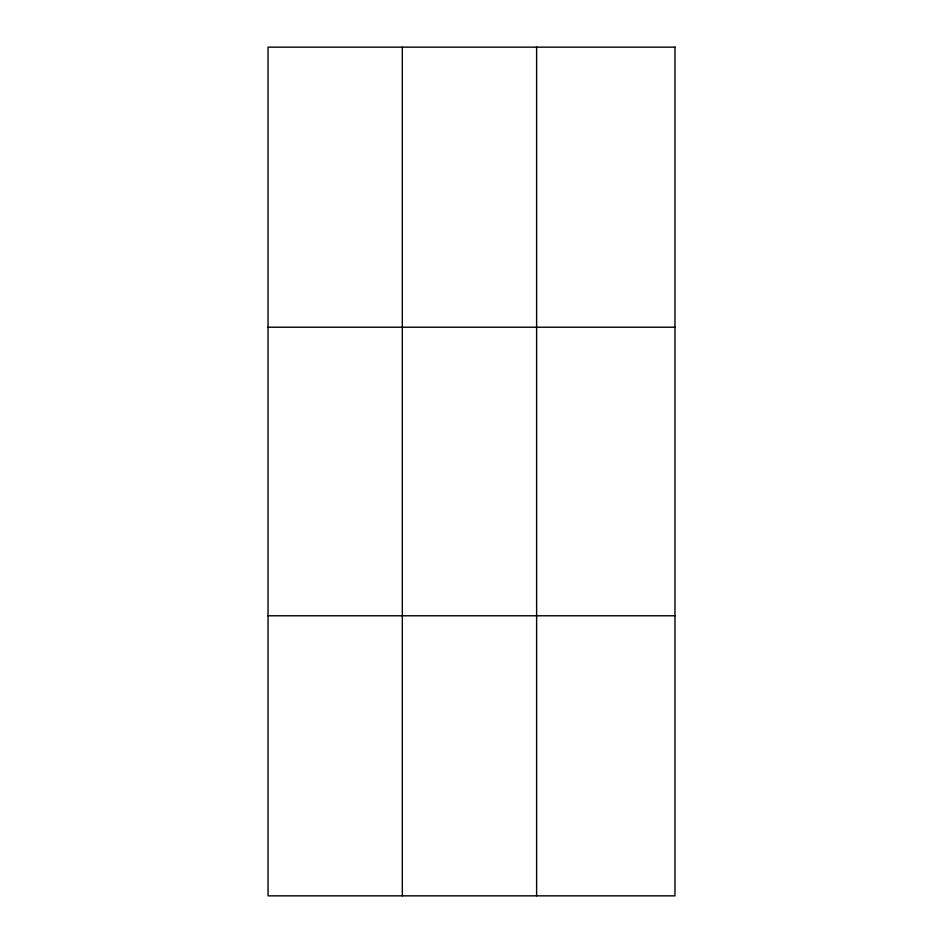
<?xml version="1.0" encoding="UTF-8"?>
<svg xmlns="http://www.w3.org/2000/svg" width="943" height="943" viewBox="0 0 943 943"><rect width="100%" height="100%" fill="white"/><g stroke="black" fill="none" stroke-linecap="round" stroke-linejoin="round"><path stroke-width="1.41" d="M402.319 47.15L402.319 895.85M536.614 47.15L536.614 895.85M268.036 327.221L674.964 327.221M268.036 615.779L674.964 615.779M674.964 47.15L674.964 895.85L268.036 895.85L268.036 47.15L674.964 47.15"/></g></svg>
